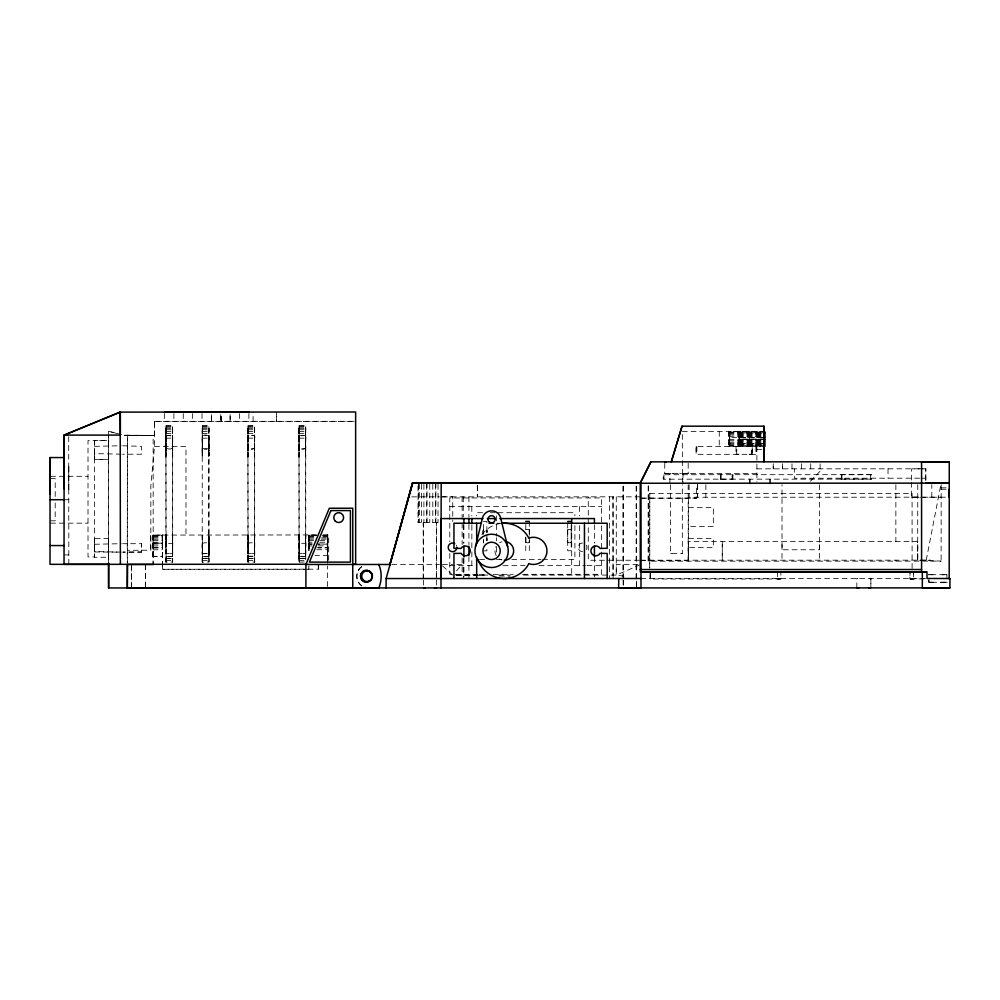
<?xml version="1.0" encoding="UTF-8"?>
<svg xmlns="http://www.w3.org/2000/svg" width="1000" height="1000" viewBox="0 0 1000 1000"><rect width="100%" height="100%" fill="white"/><g stroke="black" fill="none" stroke-linecap="round" stroke-linejoin="round"><path stroke-width="0.75" stroke-dasharray="5 3.75" d="M94.562 539.8L94.6 538.525L94.588 557.263L108.65 557.275L108.612 538.55L94.562 538.55L94.562 546.825M108.637 456.6L108.637 459.338L94.55 459.363L94.55 452.413M108.65 445.275L108.65 440.588L94.588 440.588L94.55 459.363L108.637 459.338L108.6 452.413M141.425 544.925L141.45 543.688L141.45 552.125L122.713 552.112L141.45 551.975L141.412 543.7L122.675 543.7M122.662 445.788L141.45 446.337L141.4 454.237L122.662 454.225M153.188 546.462L153.188 543.188L162.562 543.188L162.575 548.038M162.413 566.15L162.413 569.275L318.363 569.175L318.363 564.487M162.575 534.975L162.4 548.138L162.413 535.138L153.012 535.15L153.05 564.587M162.562 546.462L162.562 543.4M166.1 443.625L165.912 456.112L165.925 449.075M165.912 443.713C162.5 449.188 171.075 450.538 172.475 447.625M165.912 440.387L166.088 425.562L165.912 455.637M165.925 562L166.112 551.4M165.925 548.162L165.925 535.763L165.912 562.125L172.675 562.025L172.662 551.4M166.088 440.3L166.088 427.9L166.1 429.787M166.112 562.025L166.112 552.95M166.1 546.512L166.1 543.288L165.925 544.25M166.1 539.8L166.1 535.675L166.1 561.912M172.488 551.487L172.488 562L172.475 559.763M172.475 548.162L172.488 536.25M172.475 443.713L172.475 456.112L172.475 428M172.463 440.387L172.65 425.562L172.65 456.012L172.65 443.625M172.662 548.062L172.662 535.675L172.475 562.125M172.65 440.3L172.65 427.9L172.463 429.875M202.225 440.387L202.413 425.562L202.413 441.95M202.25 561.987L202.237 551.487L202.237 562.125L208.988 562.025L208.988 551.4M202.237 548.15L202.237 535.763L202.25 539.875M202.237 454.225L202.237 443.713M202.425 562.025L202.425 551.4M202.413 548.062L202.413 535.675L202.413 561.912M202.413 443.625L202.225 456.1L202.225 427.987L202.225 429.875M202.4 440.288L202.4 432.025M208.812 556.85L208.8 551.487M208.8 548.15L208.975 535.675L208.975 561.912M208.787 443.713L208.787 456.1L208.787 427.987M208.787 440.387L208.962 425.55L208.962 456.012L208.975 443.625M208.975 548.062L208.975 537.562M208.962 440.288L208.787 428.475M247.938 561.987L247.925 551.487M247.925 548.15L247.925 536.237M247.913 443.713L247.913 456.1L247.913 427.987M247.913 440.375L248.088 425.55L248.088 456.012L248.1 443.612M248.113 562.025L248.113 551.388M248.1 548.062L248.1 535.662L247.925 562.125L254.675 562.025L254.662 551.388M248.088 440.288L248.088 429.787M254.475 446.6C256.05 450.2 247.625 449.45 247.913 447.625M254.475 438.825C257.025 434.162 248.312 434.212 247.913 436.463M254.662 432.013L254.65 425.55L254.475 456.1L254.662 443.612M254.488 561.987L254.488 551.475M254.488 548.15L254.662 535.662L254.475 562.125M254.475 440.375L254.65 428.375M254.662 548.062L254.662 536.15L254.662 561.9M299.012 559.75L299 551.475M299 548.15L299.175 535.662L299.175 561.9M298.988 443.7L298.988 456.1L298.988 429.862M298.988 440.375L299.163 425.55L299.163 456L299.175 443.612M299.188 562.013L299.188 551.388M299.175 548.05L299.175 537.55M299.163 440.288L299.163 427.887L298.988 429.862M305.538 432.1L305.55 427.975L305.55 456.1L305.725 443.612M305.55 440.375L305.725 425.55L305.725 440.275M305.575 556.838L305.562 551.475M305.55 443.7L305.55 455.613M305.75 559.65L305.738 551.388M305.738 548.05L305.738 535.662L305.738 556.75M305.712 438.312L305.712 434.925M308.837 548.362L309.012 534.963L309.012 550.5M309 544.862L309 544.1L309 548.275M327.562 586.55L327.575 565.962M327.575 548.362L327.738 534.963L327.738 560.062M327.738 554.6L327.587 555.438L327.75 551.175L327.738 555.35L315.087 555.438M327.738 544.85L327.738 544.1L318.212 544.188M423.2 578.612L423.2 522.525L424.35 522.413L423.425 522.525M436.325 578.612L436.587 522.413L436.6 578.525M483.363 534.412C479.925 529.087 488.913 526.675 486.887 532.825L486.887 529.538M623.962 576.175L616.263 575.075L616.275 564.475L640.875 564.475L616.263 575.075L521.25 575.1M650.25 573.425L650.25 578.575L650.362 573.35M722.275 544.562L722.262 560.188M764.625 431.675L728.962 431.688L728.962 446.587L728.988 439.35M728.962 431.688L728.962 437.638L764.625 437.612M763.138 445.387L738.562 445.412L738.587 439.1L763.138 439.1M763.112 437.762L738.562 437.775L738.562 432.85L763.138 432.738M739.3 433.175L739.3 437.762L739.3 432.75L763.138 433.162L738.562 433.188L738.587 437.762M782.013 544.562L782.013 560.175M819.5 544.55L819.488 560.175M856.812 587.863L856.862 578.5M870.863 578.525L870.863 587.863L870.925 578.5M917.775 544.55L917.763 560.163L941.175 561.112L648.238 561.188L648.238 484.775M94.575 458.062L94.575 459.325M121.137 454.188L94.588 453.6M94.55 446.337L121.137 445.763M94.588 441.838L94.588 440.588L94.55 447.55M94.588 551.975L121.112 552.137L94.562 551.575M94.562 544.263L121.15 543.688M108.65 538.525L108.625 545.487M165.912 436.475C169.15 433.713 179.262 436.875 165.9 435.425M165.912 429.875L165.912 428.475M172.662 555.312C173.4 557.238 165.188 557.35 165.925 555.4M166.1 555.962L166.1 555.312M172.475 436.475L172.65 435.513M172.662 544.15L172.662 543.288L165.925 543.6M165.912 448.5L166.088 447.537C165.362 449.475 173.388 449.475 172.65 447.537M208.787 447.625C209.525 449.562 201.488 449.562 202.225 447.625M202.225 436.475C201.488 434.538 209.525 434.538 208.787 436.475M208.975 555.312C209.713 557.238 201.5 557.35 202.237 555.4M202.237 544.237C201.5 542.312 209.725 542.2 208.975 544.15M202.413 447.537C201.663 449.475 209.7 449.475 208.962 447.537M202.4 436.375L202.4 435.737M202.4 429.787L202.413 428.375M202.413 555.95L202.425 555.312M202.413 544.15L202.413 543.288L202.237 546.6M208.8 556.05L208.8 555.4M208.8 544.237L208.8 543.6M208.962 436.375L208.962 435.513L202.213 435.425M247.925 544.237C247.188 542.312 255.4 542.2 254.662 544.15M247.913 429.875L247.913 428.462M248.113 555.3L247.925 556.038L247.925 555.4M248.1 544.15L248.1 543.5M254.475 448.488L254.65 447.537C255.4 449.462 247.35 449.462 248.1 447.537M248.088 436.375L247.913 435.825M254.462 429.875L254.475 427.987L254.475 455.625M254.488 556.038L254.488 555.4M254.488 544.237L254.488 543.587M247.925 556.263L254.662 556.163L254.662 555.3M305.725 446.5C307.225 450.138 298.738 449.487 298.988 447.612M298.988 436.463L298.988 435.6L305.55 435.812M305.738 555.3C306.475 557.225 298.263 557.337 299 555.388M299 544.237L299.175 543.5M305.725 447.525C306.462 449.45 298.425 449.462 299.175 447.525M299.163 436.362L298.988 435.812M299.175 555.95L299.188 555.3M305.55 447.612L305.55 448.475M305.55 436.463L305.55 435.6M305.562 556.038L305.562 555.388M305.562 544.225L305.562 543.362L305.562 548.138L305.562 535.75L305.562 542.775M305.725 436.362L305.725 435.5L298.975 435.412M305.725 429.775L305.725 428.363M305.738 544.138L305.738 543.275L299 543.362M68.763 466.925L68.75 491.25L68.763 466.925L64.075 466.925M94.562 440.588L94.588 557.263L94.562 556.038M108.65 556.95L108.612 550.35M141.425 551.987L141.45 550.013M153.038 556.388L153.038 551.525L153.038 556.388L162.413 556.388L162.413 551.525L162.413 556.388M153.188 543.188L162.562 543.188M153.2 534.975L153.038 548.138L153.038 535.138M153.188 556.3L153.2 551.438L153.188 556.3L162.562 556.3L162.575 551.438L162.562 556.3M308.837 544.188L312.125 544.1M525.775 529.538L529.288 529.538L529.3 534.4L529.288 529.538M525.775 542.663L525.788 537.788C522.6 542.788 531.138 545.425 529.3 539.375L529.288 542.663M567.712 542.65L567.725 537.788C564.2 544.312 574.738 544.55 571.237 537.788L571.225 542.65M567.712 529.538L567.712 534.4C564.175 527.725 574.763 527.712 571.237 534.388L571.225 529.538M202.413 455.538L202.4 448.988M208.8 536.237L208.787 562.125M254.65 435.513L254.65 436.375L254.65 435.513L247.9 435.412M299 536.237L299 562.112L305.75 562.013M305.725 456L305.725 454.125M354.062 421.312L154.512 421.337L154.512 446.438L150.838 485.75L150.85 550.2L127.238 550.312M926.237 560.15L940.875 484.65M456.475 570.862L462.125 564.487L454.087 564.5M810.413 481.213L822.412 468.85M127.238 435.262L154.512 435.425L123.038 435.2M154.325 435.538L154.512 421.337M221.525 421.375L221.525 412M253.088 421.413L253.113 412.025M162.387 535.15L162.387 569.288L308.825 569.275L309.012 566.05M318.363 569.175L318.212 564.575M471.812 506.625L471.812 515.95M471.825 565.662L471.875 550.1M579.587 506.613L579.587 515.938M756.85 449.4L763.875 449.4M579.65 565.625L579.65 525.225M791.975 468.85L792 463.212M801.35 468.85L801.375 463.212M810.713 468.85L810.75 463.212M648.238 561.188L648.312 484.663M820.088 468.85L820.113 463.212M941.112 487.85L947.9 487.825M650.212 573.375L650.212 579L780.8 578.987L780.913 571.888M941.112 489.263L949.087 489.263M931.8 497.2L931.8 484.7M911.625 482.3L911.637 497.25L949.125 497.2M909.963 578.95L911.5 578.913L909.95 578.95L910.025 571.888L909.925 578.975L925.2 578.9M202.237 430.325L202.225 553.663L208.787 553.663L208.775 438.212M305.725 549.725L305.55 558.513L298.988 558.513M696.137 446.6L696.137 454.338L696.137 446.6L764.625 446.562M696.875 446.6L696.938 454.288M663.962 474.712L663.962 479.162M649.688 568.062L649.775 493.425L649.788 568.025M755.888 446.6L755.95 454.288M756.625 446.587L756.625 454.325L696.137 454.338M688.487 498.3L688.525 560.375L640.263 560.375M749.45 479.162L749.45 483.85M750.175 479.162L750.188 483.837M769.675 479.162L769.675 483.85M770.45 479.137L770.413 483.837M870.562 474.7L870.6 479.137M871.338 474.675L663.225 474.725L663.225 479.175L871.338 479.125L841.038 479.162L841.087 474.675L871.338 474.675L871.3 479.137M912.087 493.45L912.1 569.587M925.812 480.675L925.8 468.812L925.75 481.75M756.825 468.85L919.613 468.812M650.212 579L650.375 571.912M153.15 435.462L124.338 435.487L153.15 435.462L153.188 564.513M456.75 575.1L462.125 575.087L462.125 556.8M737.975 431.362L737.975 446.587M746.462 431.337L749.262 431.337L749.225 446.587L748.462 446.587L749.262 446.562M736.712 454.312L736.762 446.562L740.625 446.562M746.462 446.562L751.488 446.562L751.438 454.325M736.025 446.562L735.975 454.325L737.8 454.288M752.225 454.288L752.225 446.562L752.175 454.312M664.75 463.312L664.75 473.562L673.188 473.562M669.9 483.237L669.9 473.562L670.775 473.562M682.15 473.562L683.025 473.562L683.025 483.225M688.175 463.312L688.175 473.562L679.737 473.562M440.988 496.863L452.738 496.838L452.75 521.438M418.05 522.525L419.888 522.413L418.05 522.525L418.038 484.363M483.387 550.85L486.9 550.837L486.9 547.737M670.6 484.787L670.612 553.513L682.325 553.5L682.325 484.775M442.463 564.513L452.75 564.5M946.912 574.7L942.175 574.725L946.912 574.7L946.888 578.938M777.375 571.9L777.887 578.938M913.525 578.925L911.425 578.95L913.525 578.925L913.525 573.3M928.863 582.275L928.888 579.763L928.9 582.25M947.288 582.275L944.862 582.275M154.312 421.45L353.875 421.425M165.912 425.65L172.65 425.562M202.225 425.65L208.962 425.55M247.913 425.65L254.65 425.55M298.988 425.637L305.725 425.55M165.912 426.25L172.463 426.25M202.225 426.25L208.787 426.25M247.913 426.238L254.462 426.238M298.988 426.238L305.538 426.238M165.9 427.125L172.463 427.125M202.225 427.125L208.775 427.113M247.913 427.113L254.462 427.113M298.975 427.113L305.538 427.113M165.9 428.3L172.463 428.3M202.225 428.3L208.775 428.3M247.9 428.288L254.462 428.288M298.975 428.288L305.538 428.288M165.9 429.762L172.463 429.75M202.213 429.75L208.775 429.75M247.9 429.75L254.462 429.75M298.975 429.738L305.538 429.738M740.825 431.337L738.162 431.362M165.9 431.463L172.463 431.463M202.213 431.45L208.775 431.45M247.9 431.45L254.462 431.45M298.975 431.438L305.538 431.438M682.325 431.375L762.362 431.337M728.962 432.1L764.625 432.075M728.962 432.788L764.6 432.775M165.9 433.363L172.463 433.363M202.213 433.363L208.775 433.363M247.9 433.35L254.462 433.35M298.975 433.35L305.538 433.35M728.962 433.738L764.625 433.713M738.562 434.55L763.138 434.525M728.962 434.9L764.625 434.875M738.562 435.5L763.138 435.475M728.962 436.225L764.625 436.2M738.562 436.6L763.138 436.575M738.562 437.275L762.95 437.262M165.9 438.225L172.662 438.125M202.213 438.212L208.975 438.113M247.9 438.212L254.662 438.113M298.975 438.212L305.738 438.1M728.962 439.375L764.625 439.338M762.95 439.6L738.562 439.613L738.587 437.262M738.562 440.438L763.138 440.425M728.962 440.763L764.6 440.75M738.562 441.7L763.138 441.675M728.962 442.225L764.625 442.2M738.562 442.837L763.138 442.812M728.962 443.562L764.625 443.537M763.138 443.775L738.587 443.787L738.562 445.412M762.375 443.8L738.562 443.8L738.562 439.125M738.562 444.575L763.138 444.55M728.962 444.7L764.625 444.675M738.562 445.125L763.138 445.1M728.962 445.6L764.625 445.575M728.962 446.238L764.625 446.213M154.512 446.438L185.975 446.438L185.987 534.963M737.062 454.3L739.025 454.288M751.188 454.288L749.175 454.325L751.963 454.288L750.4 454.325M738.25 454.325L735.975 454.325M921.162 468.812L925.8 468.812M922.925 468.837L911.625 468.85L911.625 480.812M756.9 473.5L664.75 473.562M50.525 476.312L88.012 476.312M919.625 478.188L794.312 478.225L794.362 468.825M921.162 478.188L925.812 478.188M50.525 478.65L55.2 478.65L55.2 499.738M720.425 479.15L732.15 479.137M649.688 493.475L912.175 493.4M411.688 496.863L439.438 496.863M442.55 496.863L640.863 496.825M917.775 497.188L689.112 497.275L689.125 484.775M640.225 498.162L696.475 498.162L696.5 484.65M641.762 498.162L696.5 498.15M64.062 499.738L68.787 499.712M449.8 506.625L601.613 506.613M688.5 507.663L713.337 507.663L713.337 526.4L688.5 526.413M482.625 512.712L476.5 512.712L476.5 515.837M490.275 512.725L494.862 512.725M497.938 512.725L574.9 512.7L574.9 515.825M50.525 520.825L55.2 520.825L55.2 501.1M435.712 522.413L436.587 522.413M418.438 484.363L418.45 522.525L438.325 522.413M50.525 523.162L88.012 523.162M496.637 523.237L500.1 523.237M316.825 534.95L150.65 535.087L150.65 550.312M322.875 535.062L328.7 534.95L328.7 562.7M308.825 550.612L308.812 535.062L316.65 535.125M322.887 535.125L327.575 535.125L327.575 536.038M153.038 535.475L162.562 535.388M308.837 548.362L308.837 535.45L316.8 535.363M322.9 535.45L327.738 535.363M153.038 536.062L162.562 535.975M308.837 536.038L316.8 535.95M322.9 536.038L327.738 535.95M153.038 536.888L162.562 536.8M308.837 536.875L315.238 536.788M322.9 536.875L327.738 536.788M153.038 537.95L162.562 537.863M308.837 537.938L315.238 537.85M321.337 537.938L327.738 537.85M688.5 538.6L713.35 538.587L713.337 547.5L688.5 547.5M153.038 539.225L162.562 539.138M308.837 539.212L313.675 539.125M321.337 539.212L327.738 539.125M153.038 540.688L162.562 540.6M308.837 540.675L313.675 540.588M319.775 540.675L327.738 540.588M917.775 541.413L688.175 541.512L688.188 560.25M153.038 542.312L162.562 542.225M308.837 542.3L312.113 542.212M319.775 542.288L327.738 542.212M153.038 544.075L162.562 543.987M308.837 544.05L312.113 543.975M318.212 544.05L327.738 543.962M153.05 545.925L162.562 545.85M308.85 545.913L311.962 545.913M318.212 545.913L327.738 545.825M153.188 547.788L162.562 547.775M316.8 547.762L327.738 547.762L318.212 547.85M153.05 547.863L162.413 547.863M153.05 549.825L162.562 549.75M316.8 549.725L327.738 549.725M202.425 553.562L208.988 553.562L208.975 437.488M681.538 553.5L682.325 553.5M64.112 554.938L68.8 554.938M165.912 556.462L172.675 556.362M202.225 556.462L208.988 556.362M247.913 556.45L254.675 556.35M298.988 556.45L305.75 556.35M166.112 558.425L172.675 558.425M202.425 558.425L208.988 558.425M248.113 558.413L254.675 558.413M299.188 558.413L305.75 558.413M165.912 558.525L172.475 558.525M202.225 558.525L208.787 558.525M247.913 558.513L254.475 558.513M479.625 559.575L485.688 559.575M496.4 559.575L503.062 559.575M511.8 559.575L541.038 559.575M542.575 559.575L574.9 559.562L574.9 525.2M639.45 560.237L588.275 560.25L588.275 496.825M640.238 560.2L930.387 560.163L930.3 561.15M165.912 560.425L172.675 560.325M202.237 560.425L208.988 560.325M247.913 560.425L254.675 560.325M298.988 560.413L305.75 560.312M917.775 484.663L917.663 560.225L930.3 560.212M391.788 564.487L439.5 564.538M449.8 565.662L475 565.638M503.062 565.662L524.987 565.625M538.987 565.65L585.475 565.65M586.938 565.65L601.625 565.65M477.688 574.338L449.8 574.338L449.8 553.237M479.237 574.338L485.438 574.325M493.175 574.338L513.312 574.325M522.612 574.325L601.625 574.312L601.613 497.938L449.787 497.962L449.787 541.6M930.913 574.7L944.125 574.725M487.663 575.075L452.713 575.112L442.062 565.475M498.587 575.075L510.35 575.1M857.1 578.5L857.8 578.5M869.987 578.5L870.688 578.5M640.875 578.575L925.45 578.488M777.312 578.962L780.888 578.925M931.65 582.25L930.113 582.275L935.825 582.263M931.6 582.275L944.9 582.25M940.65 582.275L946.388 582.25M686.612 473.562L688.175 473.562M911.737 497.188L941.175 497.2M483.35 521.362L486.875 521.362L486.875 541.538M435.45 522.513L436.375 522.413M418.45 522.525L419.613 522.525L419.613 484.363M671.4 553.513L670.612 553.513M777.825 578.962L779.4 578.938M455.825 575.163L477.587 575.562M479.15 575.6L486.925 575.737M499.363 575.975L510.25 576.175M121.525 434.7L108.637 431.25L108.6 563.162L108.637 431.25L117.188 433.562M327.575 562.95L327.575 535.125M483.375 529.538L483.375 532.825M327.738 544.1L327.75 548.263M254.65 456.012L254.65 454.125M202.413 448.4L202.4 445.188M917.663 560.225L917.65 541.487M623.288 580.1L623.3 587.9M623.212 580.037L623.237 587.825M477.413 485.525L477.325 496.838L477.325 485.575M438.038 484.35L438.038 522.525M435.613 484.35L435.613 522.525M432.788 484.35L432.788 522.525M429.75 484.35L429.762 522.525M426.725 484.35L426.725 522.525M423.9 484.363L423.9 522.525M421.475 484.363L421.475 522.525M248.113 537.55L248.1 559.675M172.662 539.788L172.65 556.763M165.912 432.113L165.912 454.225M153.188 543.4L153.2 548.038M108.612 447.55L108.612 440.613L88.012 440.588L88.012 556.95L94.562 556.95L94.562 549.012M941.175 484.7L941.112 561.138M913.475 571.925L913.475 578.95M895.863 484.725L895.863 541.487M895.888 560.225L895.888 561.163M888.025 468.837L888.025 478.212M841.825 474.675L841.825 479.125M841.775 474.7L841.775 479.15M819.5 484.675L819.5 549.763L782.013 549.775L782.013 484.675M756.888 446.562L756.9 481.775M739.325 437.25L739.3 439.613M732.887 479.137L732.887 474.688L732.825 479.162M732.15 474.688L732.087 479.175M722.275 541.438L722.275 560.175M721.162 474.688L721.125 479.162M720.425 474.7L720.387 479.175M719.287 431.337L719.225 446.6M705.863 484.712L705.85 497.212M697.438 484.712L697.55 497.275M697.412 484.725L697.412 497.212M688.288 560.188L688.288 561.125M688.188 484.75L688.2 561.175M682.325 434.425L682.387 481.788M616.275 496.825L616.287 575.062M613.125 578.525L613.013 496.812L613.025 575.487M609.487 496.812L609.487 578.575M594.425 524.712L594.425 543.162M594.425 556.987L594.425 576.975M571.712 524.712L571.688 576.987M571.237 524.525L571.213 550.75L567.7 550.763L567.7 521.45M529.3 521.388L529.288 536.1M529.3 536.862L529.3 550.788L525.763 550.812L525.788 536.862M525.788 524.487L525.763 530.688M496.4 515.85L496.4 536.15M496.4 537.712L496.4 540.837M496.4 547.087L496.4 554.9M483.375 524.45L483.35 533.787M483.387 539.975L483.363 543.1M471.875 525.237L471.825 548.575M468.913 496.838L468.913 516.888M468.913 524.45L468.913 544.65M468.913 556.675L468.913 578.6M463.925 524.725L463.9 543.188M463.925 558.538L463.9 577M463.288 496.825L463.3 516.888M463.3 524.6L463.3 543.112M463.3 558.538L463.3 578.587M462.113 496.838L462.125 544.5M436.6 580.087L436.45 587.975M435.875 482.75L435.887 522.425M427 482.738L427.013 522.413M423.475 522.413L423.475 578.525M423.475 580.087L423.338 587.975M418.312 484.275L418.312 522.413M327.562 535.062L327.587 563.088M308.825 566.163L308.825 569.275M305.738 437.475L305.75 553.55L299.188 553.55L299 430.312L298.988 553.65L305.55 553.65L305.538 438.212M254.662 437.488L254.675 553.55L248.113 553.562L247.925 430.325L247.913 553.663L254.475 553.663L254.462 438.212M248.875 413.525L248.875 421.337M239.5 413.525L239.513 421.337M202.413 437.488L202.413 438.113M202.425 549.725L202.425 553.362M202.025 413.537L202 421.35M192.65 413.537L192.625 421.35M183.275 413.537L183.263 421.35M173.888 413.55L173.888 421.35M172.662 437.488L172.675 553.562L166.112 553.562L165.925 430.337L165.912 553.663L172.475 553.663L172.463 438.225M164.513 413.55L164.513 421.362M162.587 534.975L162.562 569.188M145.6 564.5L145.6 586.362M145.412 564.6L145.412 586.462M141.45 544.925L141.45 545.788M131.537 564.5L131.537 586.362M131.35 566.163L131.35 586.475M127.45 562.688L127.425 435.15L127.25 562.812M68.713 436.725L68.825 564.288M361.875 585.875A11.812 11.812 0 0 1 361.875 566.538M361.788 585.925A11.812 11.812 0 0 1 361.788 566.587M481.95 534.637A27.65 27.65 0 0 1 499.988 523.575M501.9 559.925A9.375 9.375 0 0 1 499.637 559M496.213 555.562A9.375 9.375 0 0 1 496.213 546.188M499.637 542.762A9.375 9.375 0 0 1 501.9 541.825M456.3 545.2A4.338 4.338 0 0 1 456.737 546.237M586.35 545.188A4.338 4.338 0 0 1 586.35 549.525M582.6 551.688A4.338 4.338 0 0 1 578.263 547.35A4.338 4.338 0 0 1 582.6 543.025M483.375 539.375L483.375 542.663L483.363 539.388M486.887 537.8L486.887 540.737L486.887 537.8M729.725 445.588L729.712 446.562L729.7 431.688L729.725 445.588M739.325 439.1L739.325 445.4L739.3 439.113M166.088 435.737L166.088 436.388L166.088 435.737M172.488 555.4L172.488 556.263L172.488 555.4M172.488 543.6L172.488 544.25L172.488 543.6M276.588 421.375L276.537 412.025L276.588 421.375M773.263 468.837L773.225 463.225L773.263 468.837M782.625 468.837L782.6 463.225L782.625 468.837M736.287 446.562L737.8 446.562L736.237 446.6M751.963 446.562L750.4 446.587L751.963 446.562M932.85 574.712L928.438 574.725L932.837 574.712M930.163 582.25L929.188 582.275L930.163 582.25M636.425 587.875L636.4 580.075L636.35 587.8M636.287 578.525L636.263 484.288L636.2 578.562M623.162 578.525L623.138 484.288L623.088 578.562M230.113 421.35L230.113 413.537L230.138 421.337M220.763 421.337L220.763 413.525L220.75 421.35M211.388 421.337L211.388 413.525L211.375 421.35"/><path stroke-width="1.5" d="M50.012 493.675L50.025 457.562L64.075 457.562L64.1 488.8M108.588 587.987L108.6 563.162L108.637 587.962L950 587.875L922.325 587.85L922.325 571.925L641 571.95M763.863 432.788L763.888 432.088M763.9 439.35L763.888 446.575M763.85 432.413L763.913 426.175L763.85 461.838L763.9 431.337M764.625 439.1L764.625 446.562M764.6 437.762L764.6 431.675M64.075 459L64.075 457.562M475.513 546.575L482.525 517.762A9.375 9.375 0 0 1 500.625 517.762L507.638 546.575M389.85 564.513L412.5 482.863L477.413 482.713M389.725 565.138L412.55 482.837L641 482.738L641.012 587.875L618.625 587.95L618.75 578.513M386.087 587.925L386.138 578.513L412.837 482.725L641 482.738M682.038 426.188L671.3 461.838L682.038 426.188L763.913 426.175M305.9 587.9L305.912 564.462L329.338 508.237L352.762 508.225L352.762 587.888M949.2 578.95L949.25 483.137L640.125 483.237L650.913 461.788L640.25 483.162L640.312 571.912L926.4 571.875M153.212 564.487L127.387 564.525L127.25 588.038L378.663 587.975M127.387 587.962L127.45 564.487M441.2 578.513L441.2 518.562M378.787 564.5L378.812 564.475A30.463 30.463 0 0 1 378.825 587.9L378.825 587.9M463.9 518.587L463.9 523.2M386.087 578.55L641 578.513M525.763 521.4L529.275 521.413M440.988 588L441.188 482.738M571.675 518.575L571.688 523.188M567.7 521.45L571.237 521.438M925.85 483.125L949.25 482.675L949.25 461.775L921.45 461.825M949.087 489.263L949.125 497.2M949.938 578.538L949.938 587.9M120.388 564.275L120.188 412.113L355.637 411.987L355.637 564.237L352.537 564.225M306.863 564.237L64.037 564.35L64.125 435.112L120.35 412.038L120.375 435.087L64.125 435.112L64.025 458.512M120.35 412.038L64.125 435.112L67.15 435.163M636.038 482.738L635.975 482.75M133.6 587.925L131.35 588.038L132.287 588.038M144.475 588.025L145.6 587.925L144.662 587.925M423.7 587.9L424.35 587.9M435.712 587.9L436.6 587.9L434.538 587.975M623.237 587.825L636.2 587.875M164.513 411.987L248.875 411.962M650.763 461.863L949.25 461.775M50.05 499.712L64.112 499.712M441.163 518.575L482.987 518.562M487.325 518.587L495.363 518.562M499.825 518.587L594.425 518.562L594.425 523.175M481.362 523.237L453.95 523.237L453.95 548.3L461.05 548.413A4.925 4.925 0 0 1 468.475 547.112A4.925 4.925 0 0 1 468.475 554.65A4.925 4.925 0 0 1 461.05 553.337L453.95 553.45L453.95 578.525M488.963 523.237L493.862 523.237M501.25 523.237L607.175 523.237L607.175 548.3L600.075 548.413A4.925 4.925 0 0 0 592.65 547.112A4.925 4.925 0 0 0 592.65 554.65A4.925 4.925 0 0 0 600.075 553.337L607.175 553.45L607.175 578.525M50.05 545.562L64.112 545.562M109.312 564.35L50.012 564.338L50.05 488.8M305.912 564.462L390.238 564.487M640.25 569.562L921.587 569.525M922.325 571.925L927 571.925L927.013 578.488L950 578.5M132.487 587.925L131.775 587.925M143.537 587.925L145.363 587.925M857.1 587.85L858.925 587.85M868.812 587.863L870.625 587.863M425.25 587.975L423.562 587.975M440.175 482.738L441.737 482.738M419.875 482.75L418.038 482.837M764.625 431.675L764.625 433.162M50.025 457.562L50.038 493.663M764.613 446.575L764.6 439.113M764.625 432.762L764.625 437.75M921.575 461.75L921.587 571.862M764.625 437.612L764.6 439.363M594.425 546.225L594.425 556.987M584.45 523.237L584.45 578.525M476.675 523.237L476.675 543.2M476.675 557.025L476.675 578.525M471.875 519.025L471.825 523.713M468.913 518.425L468.913 523.062M468.913 546.2L468.913 555.45M463.925 546.25L463.9 557.025M365.262 587.525A11.812 11.812 0 0 0 367.1 587.925L367.1 587.925A11.812 11.812 0 0 1 365.175 587.575M478.025 559.412A27.65 27.65 0 0 0 528.263 564.7L528.75 563.538L529.862 564A13.587 13.587 0 0 0 546.962 550.875A13.587 13.587 0 0 0 529.862 537.75L528.75 538.212L528.263 537.05A27.65 27.65 0 0 0 501.438 523.387M506.75 541.825A9.375 9.375 0 0 1 504.325 560.25M456.875 547.362A4.338 4.338 0 0 1 451.8 551.638A4.338 4.338 0 0 1 448.475 545.887A4.338 4.338 0 0 1 454.712 543.612M50.025 476.3L50.025 477.1L50.025 476.3M330.9 510.575L309.425 562.125L350.425 562.112L350.425 510.575L330.9 510.575M441 482.812L439.888 482.837L441 482.812M665.15 461.85L666.312 461.85L665.15 461.85M624.025 482.738L623.075 482.75L624.025 482.738M363.3 580.013A5.387 5.387 0 0 0 372.312 577.6A5.387 5.387 0 0 0 365.712 571A5.387 5.387 0 0 0 363.3 580.013M362.225 580.35A5.863 5.863 0 0 0 372.025 577.725A5.863 5.863 0 0 0 364.888 570.538A5.863 5.863 0 0 0 362.262 580.337A5.863 5.863 0 0 0 372.062 577.712A5.863 5.863 0 0 0 364.85 570.55A5.863 5.863 0 0 0 362.225 580.35M335.225 521.087A4.925 4.925 0 0 0 343.45 518.875A4.925 4.925 0 0 0 337.425 512.85A4.925 4.925 0 0 0 335.225 521.087M487.238 558.387A8.662 8.662 0 0 0 500.238 550.875A8.662 8.662 0 0 0 487.238 543.375A8.662 8.662 0 0 0 487.238 558.387M479.812 562.638A16.637 16.637 0 0 0 507.638 555.188A16.637 16.637 0 0 0 487.262 534.812A16.637 16.637 0 0 0 479.812 562.638M489.775 522.375A3.613 3.613 0 0 0 495.188 519.25A3.613 3.613 0 0 0 489.775 516.125A3.613 3.613 0 0 0 489.775 522.375"/></g></svg>
